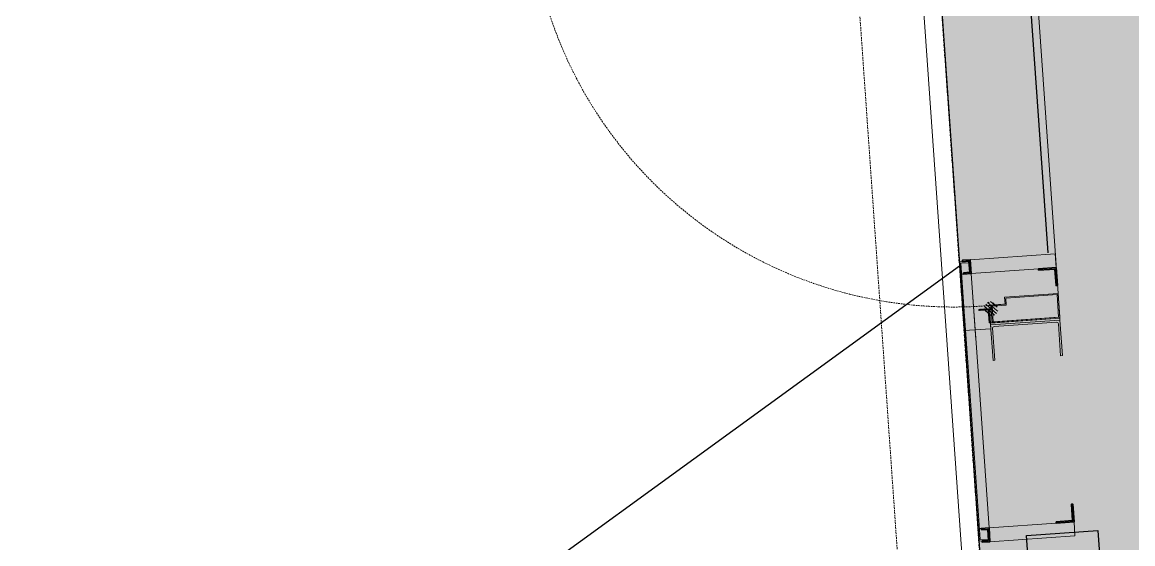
# Model space of a CAD drawing. Header units: millimetres. Extents: x 306 to 836129804, y -168137 to 818603917.
# Drawn here: x 834506783 to 834509897, y 817959611 to 817961074 of the extents above; entities that cross this region are included whole.
import ezdxf
from ezdxf.xclip import XClip

# ---------------------------------------------------------------- set-up
doc = ezdxf.new("R2010")
doc.units = ezdxf.units.MM
doc.header["$LTSCALE"] = 3
doc.header["$XCLIPFRAME"] = 0
for name, pattern in [('B0701', [2.34375, 1.5625, -0.78125]), ('B0703', [4.6875, 3.125, -1.5625]), ('Dash', [6, 3, -3])]:
    doc.linetypes.add(name, pattern=pattern)
doc.layers.add('_LTC', color=251, linetype='Continuous')
for name, color, linetype, lineweight in [('Hatch (LTC&CB)', 252, 'Continuous', 35), ('UAJ-08META', 251, 'Continuous', 9), ('UAJ-21EXWA', 251, 'Continuous', 35), ('UAJ-21EXWA-a', 251, 'Continuous', 9), ('UAJ-21EXWA-c', 251, 'Continuous', 9), ('UAJ-22INWA-a', 251, 'Continuous', 13), ('UAJ-23FLOR-c', 251, 'Continuous', 9), ('UAJ-23FLOR-h', 251, 'Continuous', 9), ('UAJ-23FLOR-y', 251, 'B0701', 9), ('UAJ-23FLOR-z', 251, 'B0703', 9), ('UAJ-31EXFR-h', 251, 'Continuous', 9), ('UAJ-31EXFR-y', 251, 'B0701', 9), ('UAJ-32INFR-c', 251, 'Continuous', 9), ('UAJ-32INFR-h', 251, 'Continuous', 9)]:
    doc.layers.add(name, color=color, linetype=linetype, lineweight=lineweight)
pattern_1 = [(45, (-1740, 17.99999999945111), (-4.999999779477807, 4.999999779477808), []), (45, (-1738.3, 17.99999999945111), (-4.999999779477807, 4.999999779477808), []), (45, (-1738.2, 17.99999999945111), (-4.999999779477807, 4.999999779477808), []), (45, (-1738.1, 17.99999999945111), (-4.999999779477807, 4.999999779477808), []), (45, (-1738, 17.99999999945111), (-4.999999779477807, 4.999999779477808), []), (45, (-1737.9, 17.99999999945111), (-4.999999779477807, 4.999999779477808), []), (45, (-1737.8, 17.99999999945111), (-4.999999779477807, 4.999999779477808), []), (45, (-1737.7, 17.99999999945111), (-4.999999779477807, 4.999999779477808), [])]
pattern_2 = [(45.00000000000012, (-109416.8442187309, -41196.64336895943), (-1.68379802270047, 1.683798022700463), []), (45.00000000000012, (-109415.7216861248, -41196.64336895943), (-1.68379802270047, 1.683798022700463), [])]
pattern_3 = [(45, (0, 0), (-4.999999779477807, 4.999999779477808), []), (45, (1.7, 0), (-4.999999779477807, 4.999999779477808), []), (45, (1.8, 0), (-4.999999779477807, 4.999999779477808), []), (45, (1.9, 0), (-4.999999779477807, 4.999999779477808), []), (45, (2, 0), (-4.999999779477807, 4.999999779477808), []), (45, (2.1, 0), (-4.999999779477807, 4.999999779477808), []), (45, (2.2, 0), (-4.999999779477807, 4.999999779477808), []), (45, (2.3, 0), (-4.999999779477807, 4.999999779477808), [])]

# ---------------------------------------------------------------- blocks, each defined once
blk = doc.blocks.new('*U1601')
at = {"layer": 'UAJ-21EXWA'}
for points in [[(85.00000035762787, 241), (85.00000071525574, 223.1525490283966), (54.00000011920929, 223.1525489091873), (54.00000011920929, 241.0000002384186), (50, 241.0000003576279), (50, 219.152548789978), (89.00000059604645, 219.1525489091873), (89.00000035762787, 241.0000002384186)], [(1085.000000238419, 241), (1085.000000715256, 223.1525489091873), (1054, 223.152548789978), (1054.000000119209, 241.0000002384186), (1050, 241.0000003576279), (1050, 219.152548789978), (1089.000000715256, 219.152548789978), (1089.000000357628, 241.0000002384186)], [(2364.980486749861, 241.0000000489661), (2364.980487107488, 223.1525489581534), (2333.980486511442, 223.1525488389441), (2333.980486630651, 241.0000001681753), (2329.980486392233, 241.0000004065939), (2329.980486511442, 219.1525487197348), (2368.980487107488, 219.1525488389441), (2368.980486749861, 241.0000001681753)]]:
    blk.add_lwpolyline(points, close=True, dxfattribs=at)
for points in [[(93.00000076252653, 30.173176169812), (93.00000076252653, -15.82682383018799), (139.0000007625265, -15.82682383018799), (139.0000007625265, -19.82682383018799), (89.00000076252653, -19.8268237109787), (89.00000088173582, 30.17317605060271), (93.00000088173582, 30.17317605060271)], [(1045.999999808852, 30.173176169812), (1045.999999928061, -15.8268237109787), (999.9999999280615, -15.82682383018799), (999.9999998088522, -19.82682394939728), (1049.999999808852, -19.82682383018799), (1049.999999928061, 30.173176169812), (1045.999999689643, 30.173176169812)], [(1093.000000762526, 30.17317605060271), (1093.000000643317, -15.82682383018799), (1139.000000762526, -15.82682383018799), (1139.000000762526, -19.82682383018799), (1089.000000762526, -19.82682383018799), (1089.000000762526, 30.17317593139342), (1093.000001000945, 30.17317605060271)], [(2325.980486201084, 30.17317621877802), (2325.980486320293, -15.82682378122196), (2279.980486439503, -15.82682378122196), (2279.980486201084, -19.82682390043125), (2329.980486201084, -19.82682390043125), (2329.980486439503, 30.17317609956874), (2325.980486081875, 30.17317621877802)]]:
    blk.add_lwpolyline(points, dxfattribs=at)
at = {"layer": 'UAJ-21EXWA-a'}
for points in [[(569.5000003576279, 250.0000039339066), (53.99999990708167, 250.0000001192093), (54.00000014550025, 224.1525490283966), (58.00000014550025, 224.1525490283966), (58.00000014550025, 246.0000003576279), (569.5000003576279, 246.0000039339066)], [(569.5000003576279, 250.0000040531158), (1062.000000476837, 250.0000001192093), (1062.000000238419, 224.1525489091873), (1058.000000238419, 224.1525490283966), (1058.000000238419, 246.0000003576279), (569.5000003576279, 246.0000039339066)], [(1569.500000357628, 250.0000038146973), (1077.000000476837, 250), (1077.000000715256, 224.1525489091873), (1081.000000715256, 224.1525490283966), (1081.000000715256, 246.0000002384186), (1569.500000357628, 246.0000038146973)], [(1577.478290128984, 250.000004169564), (2364.980487276234, 250.0000007482595), (2364.980486918606, 224.1525494190282), (2360.980487037816, 224.1525495382375), (2360.980487157025, 246.0000007482595), (1577.478290009774, 246.0000039311454)]]:
    blk.add_lwpolyline(points, dxfattribs=at)
at = {"layer": 'UAJ-21EXWA-c'}
for p, q in [((2368.980487107488, 219.1525488389441), (2368.980487309203, -19.82682390043125)), ((50.0000005697712, -19.82682383018799), (89.00000076252653, -19.8268237109787)), ((2368.980487309203, -19.82682390043125), (2329.980486201084, -19.82682390043125))]:
    blk.add_line(p, q, dxfattribs=at)
for points in [[(50.0000005697712, -19.82682383018799), (50, 219.152548789978)], [(89.00000035762787, 241.0000002384186), (89.00000023841858, 246.0000003576279)], [(89.00000059604645, 219.1525489091873), (89.00000088173582, 30.17317605060271)], [(89.00000059604645, 219.1525489091873), (569.5000004768372, 219.1525490283966)], [(1050, 219.152548789978), (569.5000004768372, 219.152548789978)], [(1050, 241.0000001192093), (1050, 246.0000003576279)], [(1049.999999928061, 30.173176169812), (1050, 219.152548789978)], [(1089.000000357628, 241.0000002384186), (1089.000000119209, 246.0000002384186)], [(1089.000000715256, 219.152548789978), (1089.000000762526, 30.17317593139342)], [(1089.000000715256, 219.152548789978), (1569.500000357628, 219.1525490283966)], [(2329.980486511442, 219.1525487197348), (1577.478290128984, 219.1525489064262)], [(2329.980486392233, 241.0000001681753), (2329.980486392233, 246.0000004065939)], [(2329.980486439503, 30.17317609956874), (2329.980486511442, 219.1525487197348)]]:
    blk.add_lwpolyline(points, dxfattribs=at)
blk = doc.blocks.new('*U1600')
at = {"layer": 'UAJ-21EXWA'}
for points in [[(85.00000035762787, 241), (85.00000071525574, 223.1525490283966), (54.00000011920929, 223.1525489091873), (54.00000011920929, 241.0000002384186), (50, 241.0000003576279), (50, 219.152548789978), (89.00000059604645, 219.1525489091873), (89.00000035762787, 241.0000002384186)], [(1085.000000238419, 241), (1085.000000715256, 223.1525489091873), (1054, 223.152548789978), (1054.000000119209, 241.0000002384186), (1050, 241.0000003576279), (1050, 219.152548789978), (1089.000000715256, 219.152548789978), (1089.000000357628, 241.0000002384186)], [(2364.980486749861, 241.0000000489661), (2364.980487107488, 223.1525489581534), (2333.980486511442, 223.1525488389441), (2333.980486630651, 241.0000001681753), (2329.980486392233, 241.0000004065939), (2329.980486511442, 219.1525487197348), (2368.980487107488, 219.1525488389441), (2368.980486749861, 241.0000001681753)]]:
    blk.add_lwpolyline(points, close=True, dxfattribs=at)
for points in [[(93.00000076255526, 30.16112088342214), (93.00000076255526, -15.83887911657784), (139.0000007625553, -15.83887911657784), (139.0000007625553, -19.83887911657784), (89.00000076255526, -19.83887899736855), (89.00000088176455, 30.16112076421285), (93.00000088176455, 30.16112076421285)], [(1045.999999808881, 30.16112088342214), (1045.99999992809, -15.83887899736855), (999.9999999280902, -15.83887911657784), (999.999999808881, -19.83887923578713), (1049.999999808881, -19.83887911657784), (1049.99999992809, 30.16112088342214), (1045.999999689672, 30.16112088342214)], [(1093.000000762555, 30.16112076421285), (1093.000000643346, -15.83887911657784), (1139.000000762555, -15.83887911657784), (1139.000000762555, -19.83887911657784), (1089.000000762555, -19.83887911657784), (1089.000000762555, 30.16112064500356), (1093.000001000974, 30.16112076421285)], [(2325.980486201113, 30.16112093238817), (2325.980486320322, -15.83887906761181), (2279.980486439531, -15.83887906761181), (2279.980486201113, -19.8388791868211), (2329.980486201113, -19.8388791868211), (2329.980486439531, 30.16112081317888), (2325.980486081904, 30.16112093238817)]]:
    blk.add_lwpolyline(points, dxfattribs=at)
at = {"layer": 'UAJ-21EXWA-a'}
for points in [[(569.5000003576279, 250.0000039339066), (53.99999990708167, 250.0000001192093), (54.00000014550025, 224.1525490283966), (58.00000014550025, 224.1525490283966), (58.00000014550025, 246.0000003576279), (569.5000003576279, 246.0000039339066)], [(569.5000003576279, 250.0000040531158), (1062.000000476837, 250.0000001192093), (1062.000000238419, 224.1525489091873), (1058.000000238419, 224.1525490283966), (1058.000000238419, 246.0000003576279), (569.5000003576279, 246.0000039339066)], [(1569.500000357628, 250.0000038146973), (1077.000000476837, 250), (1077.000000715256, 224.1525489091873), (1081.000000715256, 224.1525490283966), (1081.000000715256, 246.0000002384186), (1569.500000357628, 246.0000038146973)], [(1577.478290128984, 250.000004169564), (2364.980487276234, 250.0000007482595), (2364.980486918606, 224.1525494190282), (2360.980487037816, 224.1525495382375), (2360.980487157025, 246.0000007482595), (1577.478290009774, 246.0000039311454)]]:
    blk.add_lwpolyline(points, dxfattribs=at)
at = {"layer": 'UAJ-21EXWA-c'}
for p, q in [((2368.980487107488, 219.1525488389441), (2368.980487309232, -19.8388791868211)), ((50.00000056979994, -19.83887911657784), (89.00000076255526, -19.83887899736855)), ((2368.980487309232, -19.8388791868211), (2329.980486201113, -19.8388791868211))]:
    blk.add_line(p, q, dxfattribs=at)
for points in [[(50.00000056979994, -19.83887911657784), (50, 219.152548789978)], [(89.00000035762787, 241.0000002384186), (89.00000023841858, 246.0000003576279)], [(89.00000059604645, 219.1525489091873), (89.00000088176455, 30.16112076421285)], [(89.00000059604645, 219.1525489091873), (569.5000004768372, 219.1525490283966)], [(1050, 219.152548789978), (569.5000004768372, 219.152548789978)], [(1050, 241.0000001192093), (1050, 246.0000003576279)], [(1049.99999992809, 30.16112088342214), (1050, 219.152548789978)], [(1089.000000357628, 241.0000002384186), (1089.000000119209, 246.0000002384186)], [(1089.000000715256, 219.152548789978), (1089.000000762555, 30.16112064500356)], [(1089.000000715256, 219.152548789978), (1569.500000357628, 219.1525490283966)], [(2329.980486511442, 219.1525487197348), (1577.478290128984, 219.1525489064262)], [(2329.980486392233, 241.0000001681753), (2329.980486392233, 246.0000004065939)], [(2329.980486439531, 30.16112081317888), (2329.980486511442, 219.1525487197348)]]:
    blk.add_lwpolyline(points, dxfattribs=at)
blk = doc.blocks.new('*U|REF31351645')
at = {"layer": 'UAJ-32INFR-c'}
h = blk.add_hatch(color=256, dxfattribs=at)
edge = h.paths.add_edge_path()
edge.add_line((2.374999999996924, 42.8219198798), (2.374999999996527, 3.749999999999972))
edge.add_arc((3.124999999996544, 3.750000000000003), 0.7500000000000173, 180.0000000000021, 269.9999999999991)
edge.add_line((3.124999999996533, 2.999999999999985), (74.3875901572351, 2.999999999999312))
edge.add_line((74.3875901572351, 2.999999999999312), (74.38759015723507, -6.87894186057747e-13))
edge.add_line((74.38759015723507, -6.879787231392246e-13), (3.124999999996504, -4.884981308350689e-15))
edge.add_arc((3.124999999996531, 3.750000000000011), 3.750000000000016, 179.9999999999997, 269.99999999999966, ccw=False)
edge.add_line((-0.6250000000034852, 3.75000000000003), (-0.6250000000034993, 42.82191987980003))
edge.add_line((-0.6250000000034993, 42.82191987980003), (2.374999999996924, 42.8219198798))
at = {"layer": 'UAJ-32INFR-h'}
h = blk.add_hatch(dxfattribs=at)
h.set_pattern_fill('STAAL', color=256, style=0)
h.set_pattern_definition(pattern_1)
edge = h.paths.add_edge_path()
edge.add_line((2.374999999996924, 42.8219198798), (2.374999999996527, 3.749999999999972))
edge.add_arc((3.124999999996544, 3.750000000000003), 0.7500000000000173, 180.0000000000021, 269.9999999999991)
edge.add_line((3.124999999996533, 2.999999999999985), (74.3875901572351, 2.999999999999312))
edge.add_line((74.3875901572351, 2.999999999999312), (74.38759015723507, -6.87894186057747e-13))
edge.add_line((74.38759015723507, -6.879787231392246e-13), (3.124999999996504, -4.884981308350689e-15))
edge.add_arc((3.124999999996531, 3.750000000000011), 3.750000000000016, 179.9999999999997, 269.99999999999966, ccw=False)
edge.add_line((-0.6250000000034852, 3.75000000000003), (-0.6250000000034993, 42.82191987980003))
edge.add_line((-0.6250000000034993, 42.82191987980003), (2.374999999996924, 42.8219198798))
at = {"layer": 'UAJ-22INWA-a', "lineweight": -2}
blk.add_lwpolyline([(2.374999999996924, 42.8219198798), (2.374999999996527, 3.749999999999975, 0.4142135623730798), (3.124999999996533, 2.999999999999985), (74.3875901572351, 2.999999999999312), (74.38759015723507, -6.879787231392246e-13), (3.12499999999651, -4.884981308350689e-15, -0.4142135623730949), (-0.6250000000034852, 3.75000000000003), (-0.6250000000034993, 42.82191987980003)], format="xyb", close=True, dxfattribs=at)
blk = doc.blocks.new('21_UNS-EXWA-Facade Triangle Extrusion')
at = {"layer": 'UAJ-08META'}
h = blk.add_hatch(dxfattribs=at)
h.set_pattern_fill('ANSI32', color=256, scale=0.25, angle=-3.998908525866516)
h.set_pattern_definition(pattern_2)
edge = h.paths.add_edge_path()
edge.add_line((-75.01259005069733, -47.16361486911774), (-67.87473440170288, -33.6935887336731))
edge.add_line((-67.87473440170288, -33.6935887336731), (-65.25258207321167, -37.77321720123291))
edge.add_line((-65.25258207321167, -37.77321720123291), (-63.57014775276184, -36.69184410572052))
edge.add_line((-63.57014775276184, -36.69184410572052), (-66.191903591156, -32.612832903862))
edge.add_line((-66.191903591156, -32.612832903862), (-64.50235915184021, -31.54252290725708))
edge.add_line((-64.50235915184021, -31.54252290725708), (-61.88771343231201, -35.61047101020813))
edge.add_line((-61.88771343231201, -35.61047101020813), (-60.20527946949005, -34.5290983915329))
edge.add_line((-60.20527946949005, -34.5290983915329), (-62.82474744319916, -30.45036041736603))
edge.add_line((-62.82474744319916, -30.45036041736603), (-20.0749454498291, -2.995363593101501))
edge.add_line((-20.0749454498291, -2.995363593101501), (-17.46405339241028, -7.057471752166748))
edge.add_line((-17.46405339241028, -7.057471752166748), (-15.78161954879761, -5.976099371910095))
edge.add_line((-15.78161954879761, -5.976099371910095), (-18.39626514911652, -1.908150553703308))
edge.add_line((-18.39626514911652, -1.908150553703308), (-16.71758425235748, -0.8209383487701416))
edge.add_line((-16.71758425235748, -0.8209383487701416), (-14.09918510913849, -4.894726157188416))
edge.add_line((-14.09918510913849, -4.894726157188416), (-12.41675090789795, -3.813353180885315))
edge.add_line((-12.41675090789795, -3.813353180885315), (-15.0389039516449, 0.2662745714187622))
edge.add_line((-15.0389039516449, 0.2662745714187622), (-0.8188365697860718, 0.4905227422714233))
edge.add_line((-0.8188365697860718, 0.4905227422714233), (-71.2157564163208, 42.66169381141663))
edge.add_arc((-72.50049510525452, 40.51706179758747), 2.499999994716807, 59.07634435006711, 179.9920953721348)
edge.add_line((-75.0004950761795, 40.51740670204163), (-75.01273441314697, -48.20710110664368))
edge.add_line((-75.01273441314697, -48.20710110664368), (-75.01259005069733, -47.16361486911774))
edge = h.paths.add_edge_path(flags=16)
edge.add_line((-68.6583776473999, -31.22540402412415), (-16.1267796754837, 2.53891122341156))
edge.add_arc((-17.47850388801287, 4.641966418766378), 2.499999900289295, 302.7306025113452, 419.0763484705993)
edge.add_line((-16.19376540184021, 6.786598443984985), (-72.5004950761795, 40.51706194877625))
edge.add_line((-72.5004950761795, 40.51706194877625), (-72.51010143756866, -29.12200355529785))
edge.add_arc((-70.0101015365577, -29.12234859176267), 2.499999924820999, 179.9920923464523, 302.7305933400276)
h = blk.add_hatch(dxfattribs=at)
h.set_pattern_fill('ANSI32', color=256, scale=0.25, angle=-3.998908525866516)
h.set_pattern_definition(pattern_2)
h.paths.add_polyline_path([(-62.61064434051514, -37.26119458675385), (-65.49787187576294, -32.76788723468781), (-64.65470325946808, -32.23022532463074), (-61.76762568950653, -36.72203266620636), (-14.82031857967377, -6.546976327896118), (-17.70624601840973, -2.056959748268127), (-16.86690068244934, -1.513350248336792), (-13.97909653186798, -6.006286859512329), (-4.745509028434753, -0.07146263122558594), (0, 0), (-75.01273441314697, -48.20710110664368), (-72.51210236549377, -43.62797057628632), (-62.60884714126587, -37.26272201538086)])
for points in [[(-75.01259005069733, -47.16361486911774), (-67.87473440170288, -33.6935887336731), (-65.25258207321167, -37.77321720123291), (-63.57014775276184, -36.69184410572052), (-66.191903591156, -32.612832903862), (-64.50235915184021, -31.54252290725708), (-61.88771343231201, -35.61047101020813), (-60.20527946949005, -34.5290983915329), (-62.82474744319916, -30.45036041736603), (-20.0749454498291, -2.995363593101501), (-17.46405339241028, -7.057471752166748), (-15.78161954879761, -5.976099371910095), (-18.39626514911652, -1.908150553703308), (-16.71758425235748, -0.8209383487701416), (-14.09918510913849, -4.894726157188416), (-12.41675090789795, -3.813353180885315), (-15.0389039516449, 0.2662745714187622), (-0.8188365697860718, 0.4905227422714233), (-71.2157564163208, 42.66169381141663, 0.5826902400280833), (-75.0004950761795, 40.51740670204163), (-75.01273441314697, -48.20710110664368)], [(-68.6583776473999, -31.22540402412415), (-16.1267796754837, 2.53891122341156, 0.5562828354535237), (-16.19376540184021, 6.786598443984985), (-72.5004950761795, 40.51706194877625), (-72.51010143756866, -29.12200355529785, 0.593393664896227)]]:
    blk.add_lwpolyline(points, format="xyb", close=True, dxfattribs=at)
blk.add_lwpolyline([(-62.61064434051514, -37.26119458675385), (-65.49787187576294, -32.76788723468781), (-64.65470325946808, -32.23022532463074), (-61.76762568950653, -36.72203266620636), (-14.82031857967377, -6.546976327896118), (-17.70624601840973, -2.056959748268127), (-16.86690068244934, -1.513350248336792), (-13.97909653186798, -6.006286859512329), (-4.745509028434753, -0.07146263122558594), (0, 0), (-75.01273441314697, -48.20710110664368), (-72.51210236549377, -43.62797057628632), (-62.60884714126587, -37.26272201538086)], close=True, dxfattribs=at)
at = {"layer": 'UAJ-08META', "linetype": 'Dash'}
for points in [[(-14.97881484031677, 4.68138599395752), (-72.50529825687408, 5.697529196739197)], [(-71.2083113193512, -31.31649792194366), (-44.34713017940521, 23.65182995796204)]]:
    blk.add_lwpolyline(points, dxfattribs=at)
at = {"layer": 'UAJ-08META'}
blk.add_lwpolyline([(-18.12446212768555, -2.327821254730225), (-18.12287628650665, -2.326794028282166)], dxfattribs=at)
blk = doc.blocks.new('*U|REF31361646')
at = {"layer": 'UAJ-32INFR-c'}
h = blk.add_hatch(color=256, dxfattribs=at)
h.dxf.hatch_style = 1
h.paths.add_polyline_path([(-20, 1.17415765998885e-09, 1), (20, 1.17415765998885e-09, 1)])
h.paths.add_polyline_path([(17, 1.17415765998885e-09, -1), (-17, 1.17415765998885e-09, -1)], flags=16)
at = {"layer": 'UAJ-32INFR-h'}
h = blk.add_hatch(dxfattribs=at)
h.set_pattern_fill('STAAL', color=256)
h.set_pattern_definition(pattern_3)
h.paths.add_polyline_path([(20, 1.17415765998885e-09, 1), (-20, 1.17415765998885e-09, 1)])
h.paths.add_polyline_path([(-17, 1.17415765998885e-09, -1), (17, 1.17415765998885e-09, -1)], flags=16)
at = {"layer": 'UAJ-22INWA-a', "lineweight": -2}
for radius in [4, 3]:
    blk.add_circle((0, 1.17415765998885e-09), radius, dxfattribs=at)
blk = doc.blocks.new('*U|REF31371647')
at = {"layer": 'UAJ-32INFR-c'}
h = blk.add_hatch(color=256, dxfattribs=at)
edge = h.paths.add_edge_path()
edge.add_line((2.374999999996803, 30.0000000055), (2.374999999996527, 3.749999999999993))
edge.add_arc((3.124999999996549, 3.750000000000012), 0.7500000000000222, 180.0000000000013, 269.9999999999998)
edge.add_line((3.124999999996547, 2.99999999999999), (39.19691896732024, 2.999999999999649))
edge.add_line((39.19691896732024, 2.999999999999649), (39.19691896732022, -3.512745649913995e-13))
edge.add_line((39.19691896732022, -3.510618379322006e-13), (3.124999999996518, -4.884981308350689e-15))
edge.add_arc((3.124999999996534, 3.750000000000015), 3.75000000000002, 179.9999999999998, 269.9999999999998, ccw=False)
edge.add_line((-0.6250000000034852, 3.75000000000003), (-0.6250000000034943, 30.00000000550003))
edge.add_line((-0.6250000000034943, 30.00000000550003), (2.374999999996803, 30.0000000055))
at = {"layer": 'UAJ-32INFR-h'}
h = blk.add_hatch(dxfattribs=at)
h.set_pattern_fill('STAAL', color=256, style=0)
h.set_pattern_definition(pattern_1)
edge = h.paths.add_edge_path()
edge.add_line((2.374999999996803, 30.0000000055), (2.374999999996527, 3.749999999999993))
edge.add_arc((3.124999999996549, 3.750000000000012), 0.7500000000000222, 180.0000000000013, 269.9999999999998)
edge.add_line((3.124999999996547, 2.99999999999999), (39.19691896732024, 2.999999999999649))
edge.add_line((39.19691896732024, 2.999999999999649), (39.19691896732022, -3.512745649913995e-13))
edge.add_line((39.19691896732022, -3.510618379322006e-13), (3.124999999996518, -4.884981308350689e-15))
edge.add_arc((3.124999999996534, 3.750000000000015), 3.75000000000002, 179.9999999999998, 269.9999999999998, ccw=False)
edge.add_line((-0.6250000000034852, 3.75000000000003), (-0.6250000000034943, 30.00000000550003))
edge.add_line((-0.6250000000034943, 30.00000000550003), (2.374999999996803, 30.0000000055))
at = {"layer": 'UAJ-22INWA-a', "lineweight": -2}
blk.add_lwpolyline([(2.374999999996803, 30.0000000055), (2.374999999996527, 3.749999999999995, 0.4142135623730876), (3.124999999996547, 2.99999999999999), (39.19691896732024, 2.999999999999649), (39.19691896732022, -3.510618379322006e-13), (3.12499999999652, -4.884981308350689e-15, -0.4142135623730951), (-0.6250000000034852, 3.75000000000003), (-0.6250000000034943, 30.00000000550003)], format="xyb", close=True, dxfattribs=at)
blk = doc.blocks.new('*U|REF31381648')
at = {"layer": 'UAJ-32INFR-c'}
h = blk.add_hatch(color=256, dxfattribs=at)
h.dxf.hatch_style = 1
h.paths.add_polyline_path([(-20, 1.17415765998885e-09, 1), (20, 1.17415765998885e-09, 1)])
h.paths.add_polyline_path([(17, 1.17415765998885e-09, -1), (-17, 1.17415765998885e-09, -1)], flags=16)
at = {"layer": 'UAJ-32INFR-h'}
h = blk.add_hatch(dxfattribs=at)
h.set_pattern_fill('STAAL', color=256)
h.set_pattern_definition(pattern_3)
h.paths.add_polyline_path([(20, 1.17415765998885e-09, 1), (-20, 1.17415765998885e-09, 1)])
h.paths.add_polyline_path([(-17, 1.17415765998885e-09, -1), (17, 1.17415765998885e-09, -1)], flags=16)
at = {"layer": 'UAJ-22INWA-a', "lineweight": -2}
for radius in [4, 3]:
    blk.add_circle((0, 1.17415765998885e-09), radius, dxfattribs=at)
blk = doc.blocks.new('*U|REF31391649')
at = {"layer": 'UAJ-32INFR-c'}
h = blk.add_hatch(color=256, dxfattribs=at)
edge = h.paths.add_edge_path()
edge.add_line((2.374999999996803, 30.0000000055), (2.374999999996527, 3.749999999999993))
edge.add_arc((3.124999999996549, 3.750000000000012), 0.7500000000000222, 180.0000000000013, 269.9999999999998)
edge.add_line((3.124999999996547, 2.99999999999999), (39.19691896732024, 2.999999999999649))
edge.add_line((39.19691896732024, 2.999999999999649), (39.19691896732022, -3.512745649913995e-13))
edge.add_line((39.19691896732022, -3.510618379322006e-13), (3.124999999996518, -4.884981308350689e-15))
edge.add_arc((3.124999999996534, 3.750000000000015), 3.75000000000002, 179.9999999999998, 269.9999999999998, ccw=False)
edge.add_line((-0.6250000000034852, 3.75000000000003), (-0.6250000000034943, 30.00000000550003))
edge.add_line((-0.6250000000034943, 30.00000000550003), (2.374999999996803, 30.0000000055))
at = {"layer": 'UAJ-32INFR-h'}
h = blk.add_hatch(dxfattribs=at)
h.set_pattern_fill('STAAL', color=256, style=0)
h.set_pattern_definition(pattern_1)
edge = h.paths.add_edge_path()
edge.add_line((2.374999999996803, 30.0000000055), (2.374999999996527, 3.749999999999993))
edge.add_arc((3.124999999996549, 3.750000000000012), 0.7500000000000222, 180.0000000000013, 269.9999999999998)
edge.add_line((3.124999999996547, 2.99999999999999), (39.19691896732024, 2.999999999999649))
edge.add_line((39.19691896732024, 2.999999999999649), (39.19691896732022, -3.512745649913995e-13))
edge.add_line((39.19691896732022, -3.510618379322006e-13), (3.124999999996518, -4.884981308350689e-15))
edge.add_arc((3.124999999996534, 3.750000000000015), 3.75000000000002, 179.9999999999998, 269.9999999999998, ccw=False)
edge.add_line((-0.6250000000034852, 3.75000000000003), (-0.6250000000034943, 30.00000000550003))
edge.add_line((-0.6250000000034943, 30.00000000550003), (2.374999999996803, 30.0000000055))
at = {"layer": 'UAJ-22INWA-a', "lineweight": -2}
blk.add_lwpolyline([(2.374999999996803, 30.0000000055), (2.374999999996527, 3.749999999999995, 0.4142135623730876), (3.124999999996547, 2.99999999999999), (39.19691896732024, 2.999999999999649), (39.19691896732022, -3.510618379322006e-13), (3.12499999999652, -4.884981308350689e-15, -0.4142135623730951), (-0.6250000000034852, 3.75000000000003), (-0.6250000000034943, 30.00000000550003)], format="xyb", close=True, dxfattribs=at)
blk = doc.blocks.new('EWS4.1 s door')
at = {"layer": 'UAJ-23FLOR-c'}
h = blk.add_hatch(color=256, dxfattribs=at)
h.dxf.hatch_style = 1
h.paths.add_polyline_path([(-66354.20647490025, -80932.18340909481), (-66549.1990839243, -80932.18340885639), (-66549.1990839243, -80951.4073549509), (-66624.21167325974, -80951.06304264069), (-66624.21167469025, -79688.4543839693), (-67758.13925898075, -79688.45438563824), (-67758.13925921917, -79610.39227879047), (-66549.19908475876, -79610.39227700233), (-66549.19908463955, -79648.21419751644), (-66354.20647549629, -79648.21419715881)])
h = blk.add_hatch(color=256, dxfattribs=at)
h.dxf.hatch_style = 1
h.paths.add_polyline_path([(-66554.38975560665, -79728.39277303219), (-67758.13925886154, -79729.45373082161), (-67758.13925898075, -79689.45380198956), (-66554.38975572586, -79688.39284431934)])
h = blk.add_hatch(color=256, dxfattribs=at)
h.dxf.hatch_style = 1
h.paths.add_polyline_path([(-67536.24531459808, -79729.4748775959), (-67536.24531447887, -79809.47487747669), (-66776.28369951248, -79808.37162601948), (-66776.2836997509, -79728.37162601948)])
at = {"layer": 'UAJ-31EXFR-h'}
h = blk.add_hatch(color=256, dxfattribs=at)
h.dxf.hatch_style = 1
edge = h.paths.add_edge_path()
edge.add_line((-66549.1990852356, -79548.1834089756), (-66549.19908463955, -79648.21419751644))
edge.add_line((-66549.19908463955, -79648.21419751644), (-66354.20647549629, -79648.21419715881))
edge.add_line((-66354.20647549629, -79648.21419715881), (-66354.20647549629, -79548.18340837955))
edge.add_line((-66354.20647549629, -79548.18340837955), (-66359.20647501945, -79548.18340826035))
edge.add_line((-66359.20647501945, -79548.18340826035), (-66359.20647585392, -79638.18340849876))
edge.add_arc((-66364.20647591352, -79638.18340843916), 5.000000059604645, 269.9999993169811, 359.9999993169811, ccw=False)
edge.add_line((-66364.20647597313, -79643.18340849876), (-66539.19908499718, -79643.18340861797))
edge.add_arc((-66539.19908470938, -79638.18340821097), 5.000000407002525, 180.0000073959803, 269.9999967021328, ccw=False)
edge.add_line((-66544.19908511639, -79638.18340885639), (-66544.19908511639, -79548.18340885639))
edge.add_line((-66544.19908511639, -79548.18340885639), (-66549.1990852356, -79548.1834089756))
h = blk.add_hatch(color=256, dxfattribs=at)
h.dxf.hatch_style = 1
h.paths.add_polyline_path([(-66549.19908463955, -79648.21419751644), (-66549.19908463955, -79653.18340885639), (-66354.20647501945, -79653.18340861797), (-66354.20647513866, -79648.21419715881)])
h = blk.add_hatch(color=256, dxfattribs=at)
h.dxf.hatch_style = 1
h.paths.add_polyline_path([(-66357.20647501945, -79720.18340873718), (-66357.20647501945, -79656.18340885639), (-66541.38975560665, -79656.18340861797), (-66541.38975560665, -79700.18340849876), (-66501.38975572586, -79700.18340885639), (-66501.38975548744, -79720.18340861797)], flags=16)
h.paths.add_polyline_path([(-66354.20647501945, -79723.18340837955), (-66354.20647501945, -79653.18340861797), (-66544.38975560665, -79653.18340849876), (-66544.38975572586, -79703.18340849876), (-66504.38975548744, -79703.18340885639), (-66504.38975548744, -79723.18340873718)])
h = blk.add_hatch(color=256, dxfattribs=at)
h.dxf.hatch_style = 1
h.paths.add_polyline_path([(-66357.2064743042, -80868.18340873718), (-66357.2064743042, -80932.18340861797), (-66541.3897548914, -80932.1834089756), (-66541.3897550106, -80888.18340921402), (-66501.3897550106, -80888.18340873718), (-66501.3897550106, -80868.1834089756)], flags=16)
h.paths.add_polyline_path([(-66354.20647454262, -80865.1834089756), (-66354.20647418499, -80935.18340885639), (-66544.3897550106, -80935.18340921402), (-66544.3897550106, -80885.18340909481), (-66504.3897548914, -80885.18340873718), (-66504.3897548914, -80865.18340909481)])
h = blk.add_hatch(color=256, dxfattribs=at)
h.dxf.hatch_style = 1
h.paths.add_polyline_path([(-66549.19908380508, -80940.15262031555), (-66549.19908380508, -80935.1834089756), (-66354.20647418499, -80935.18340885639), (-66354.20647418499, -80940.15262019634)])
h = blk.add_hatch(color=256, dxfattribs=at)
h.dxf.hatch_style = 1
edge = h.paths.add_edge_path()
edge.add_line((-66549.19908428192, -81040.1834089756), (-66549.19908380508, -80940.15262031555))
edge.add_line((-66549.19908380508, -80940.15262031555), (-66354.20647478104, -80940.15262019634))
edge.add_line((-66354.20647478104, -80940.15262019634), (-66354.20647442341, -81040.18340921402))
edge.add_line((-66354.20647442341, -81040.18340921402), (-66359.20647406578, -81040.18340921402))
edge.add_line((-66359.20647406578, -81040.18340921402), (-66359.20647513866, -80950.18340861797))
edge.add_arc((-66364.20647507906, -80950.18340867758), 4.999999940395355, 6.83018925143495e-07, 90.00000068301892)
edge.add_line((-66364.20647513866, -80945.18340873718), (-66539.1990840435, -80945.18340921402))
edge.add_arc((-66539.19908393452, -80950.18340968063), 5.000000466607163, 90.0000012488106, 179.9999905549631)
edge.add_line((-66544.19908440113, -80950.18340885639), (-66544.1990840435, -81040.18340885639))
edge.add_line((-66544.1990840435, -81040.18340885639), (-66549.19908428192, -81040.1834089756))
at = {"layer": 'UAJ-08META'}
for points in [[(-66549.1990852356, -79548.1834089756), (-66549.19908463955, -79648.21419751644), (-66354.20647549629, -79648.21419715881), (-66354.20647549629, -79548.18340837955), (-66359.20647501945, -79548.18340826035), (-66359.20647585392, -79638.18340849876, -0.4142135623730921), (-66364.20647597313, -79643.18340849876), (-66539.19908499718, -79643.18340861797, -0.4142135077062553), (-66544.19908511639, -79638.18340885639), (-66544.19908511639, -79548.18340885639)], [(-66549.19908428192, -81040.1834089756), (-66549.19908380508, -80940.15262031555), (-66354.20647478104, -80940.15262019634), (-66354.20647442341, -81040.18340921402), (-66359.20647406578, -81040.18340921402), (-66359.20647513866, -80950.18340861797, 0.4142135623730921), (-66364.20647513866, -80945.18340873718), (-66539.1990840435, -80945.18340921402, 0.4142135077062553), (-66544.19908440113, -80950.18340885639), (-66544.1990840435, -81040.18340885639)]]:
    blk.add_lwpolyline(points, format="xyb", close=True, dxfattribs=at)
for points in [[(-66549.19908463955, -79648.21419751644), (-66549.19908463955, -79653.18340885639), (-66354.20647501945, -79653.18340861797), (-66354.20647513866, -79648.21419715881)], [(-66354.20647501945, -79723.18340837955), (-66354.20647501945, -79653.18340861797), (-66544.38975560665, -79653.18340849876), (-66544.38975572586, -79703.18340849876), (-66504.38975548744, -79703.18340885639), (-66504.38975548744, -79723.18340873718)], [(-66357.20647501945, -79720.18340873718), (-66357.20647501945, -79656.18340885639), (-66541.38975560665, -79656.18340861797), (-66541.38975560665, -79700.18340849876), (-66501.38975572586, -79700.18340885639), (-66501.38975548744, -79720.18340861797)], [(-66354.20647490025, -80865.18340885639), (-66354.20647442341, -80935.18340861797), (-66544.38975512981, -80935.1834089756), (-66544.38975548744, -80885.1834089756), (-66504.38975524902, -80885.18340861797), (-66504.38975524902, -80865.18340861797)], [(-66354.20647454262, -80865.1834089756), (-66354.20647418499, -80935.18340885639), (-66544.3897550106, -80935.18340921402), (-66544.3897550106, -80885.18340909481), (-66504.3897548914, -80885.18340873718), (-66504.3897548914, -80865.18340909481)], [(-66357.20647466183, -80868.1834089756), (-66357.20647466183, -80932.18340861797), (-66541.38975524902, -80932.18340909481), (-66541.38975524902, -80888.18340921402), (-66501.38975536823, -80888.18340849876), (-66501.38975512981, -80868.18340873718)], [(-66357.2064743042, -80868.18340873718), (-66357.2064743042, -80932.18340861797), (-66541.3897548914, -80932.1834089756), (-66541.3897550106, -80888.18340921402), (-66501.3897550106, -80888.18340873718), (-66501.3897550106, -80868.1834089756)], [(-66549.19908380508, -80940.15262031555), (-66549.19908380508, -80935.1834089756), (-66354.20647418499, -80935.18340885639), (-66354.20647418499, -80940.15262019634)]]:
    blk.add_lwpolyline(points, close=True, dxfattribs=at)
at = {"layer": 'UAJ-21EXWA-a'}
for points in [[(-67758.13925898075, -79689.45380198956), (-67758.13925921917, -79614.45323503017), (-66554.3897562027, -79613.39227747917), (-66554.38975608349, -79688.39284443855)], [(-66554.38975560665, -79728.39277303219), (-67758.13925886154, -79729.45373082161), (-67758.13925898075, -79689.45380198956), (-66554.38975572586, -79688.39284431934)]]:
    blk.add_lwpolyline(points, close=True, dxfattribs=at)
at = {"layer": 'UAJ-23FLOR-c'}
blk.add_lwpolyline([(-66354.20647490025, -80932.18340909481), (-66549.1990839243, -80932.18340885639), (-66549.1990839243, -80951.4073549509), (-66624.21167325974, -80951.06304264069), (-66624.21167469025, -79688.4543839693), (-67758.13925898075, -79688.45438563824), (-67758.13925921917, -79610.39227879047), (-66549.19908475876, -79610.39227700233), (-66549.19908463955, -79648.21419751644), (-66354.20647549629, -79648.21419715881)], close=True, dxfattribs=at)
at = {"layer": 'UAJ-31EXFR-h'}
for points in [[(-67536.24531459808, -79729.4748775959), (-67536.24531447887, -79809.47487747669), (-66776.28369951248, -79808.37162601948), (-66776.2836997509, -79728.37162601948)], [(-66776.28369939327, -79778.3716262579), (-66776.28369951248, -79808.37162601948), (-67536.2453147173, -79809.47487771511), (-67536.24531459808, -79779.47487771511)]]:
    blk.add_lwpolyline(points, close=True, dxfattribs=at)
blk.add_lwpolyline([(-66624.38975536823, -79778.3927731514), (-66624.38975536823, -79728.3927731514), (-66634.38975560665, -79728.3927732706), (-66634.38975560665, -79778.3927731514)], dxfattribs=at)
at = {"layer": 'UAJ-31EXFR-y'}
blk.add_arc((-66566.07408463955, -79693.8391982317), 1192.07324081652, 179.7945884486552, 272.9661185013967, dxfattribs=at)
at = {"rotation": 90.00000005787561}
for p in [(-67414.38975560665, -79613.39227890968), (-67214.38975572586, -79613.39227879047), (-67014.38975560665, -79613.39227867126), (-66814.38975548744, -79613.39227831364), (-66614.38975560665, -79613.39227831364)]:
    blk.add_blockref('21_UNS-EXWA-Facade Triangle Extrusion', p, dxfattribs=at)
at = {"layer": 'UAJ-08META'}
for name, p, rotation in [('*U|REF31351645', (-66549.82408463955, -79610.39227735996), 180.0000000680412), ('*U|REF31371647', (-66549.19908440113, -79693.21419799328), 90.00000005787561), ('*U|REF31361646', (-66544.38975548744, -79693.21419727802), 180.0000000656326)]:
    blk.add_blockref(name, p, dxfattribs=dict(at, rotation=rotation))
at = {"layer": 'UAJ-08META', "xscale": -1}
for name, p, rotation in [('*U|REF31381648', (-66544.38975477219, -80895.15262043476), 5.01186292467537e-08), ('*U|REF31391649', (-66549.1990839243, -80895.15261983871), 90.00000005787562)]:
    blk.add_blockref(name, p, dxfattribs=dict(at, rotation=rotation))
blk = doc.blocks.new('FAC-00-0')
at = {"layer": '_LTC'}
for p, q in [((834509659.7418196, 817960427.0293779), (834506006.9312543, 818012678.9859269)), ((834509659.7418196, 817960427.0293779), (834506006.9312543, 818012678.9859269)), ((834509410.9768467, 817960401.9175445), (834509465.7207587, 817959618.8287258)), ((834509410.976847, 817960401.9175446), (834509465.7207588, 817959618.8287258))]:
    blk.add_line(p, q, dxfattribs=at)
blk.add_lwpolyline([(834506012.7126775, 818013915.7438599, 0.1739062402494), (834505738.1030817, 818012940.8761425), (834510531.1732616, 817944377.9736058)], format="xyb", dxfattribs=at)
at = {"layer": '_LTC', "ltscale": 0.25}
blk.add_lwpolyline([(834506797.4036281, 817957549.2800093, -0.1274510197429449), (834506908.356159, 817958307.2551688, -0.1069556534680511), (834507271.8475776, 817958823.9607003, -0.03342272018776973), (834507494.691725, 817958997.9776857, -1), (834507494.691725, 817958997.9776857), (834509411.7671285, 817960390.6128976)], format="xyb", dxfattribs=at)
at = {"layer": '_LTC'}
blk.add_lwpolyline([(834509813.7378174, 817959435.4029866), (834509614.2247413, 817959421.455493), (834509599.3239704, 817959634.6048001), (834509798.8370465, 817959648.552294)], close=True, dxfattribs=at)
at = {"layer": '_LTC', "rotation": 3.998908415521892}
blk.add_blockref('EWS4.1 s door', (834570240.9665458, 818045609.4361633), dxfattribs=at)
at = {"layer": '_LTC'}
ref = blk.add_blockref('*U1600', (834509656.6023684, 817960473.2204417), dxfattribs=dict(at, xscale=-0.9999999999999993, rotation=93.99890833994675))
XClip(ref).set_block_clipping_path([(275.1074606180191, 250.10000121593475), (275.10746359825134, -19.838879585266113), (50.00000059604645, -19.838879108428955), (49.90000069141388, 250.10000133514404)])
ref = blk.add_blockref('*U1601', (834509718.8899536, 817959582.3954037), dxfattribs=dict(at, rotation=93.99890841435342))
XClip(ref).set_block_clipping_path([(750.9080129861832, 250.5956755876541), (753.9999914169312, -26.2776095867157), (49.90000033378601, -19.826823592185974), (49.89999997615814, 250.10000109672546)])

msp = doc.modelspace()

# ---------------------------------------------------------------- hatches: boundary and pattern name
at = {"layer": 'Hatch (LTC&CB)', "ltscale": 0.5}
h = msp.add_hatch(color=256, dxfattribs=at)
h.dxf.hatch_style = 1
h.paths.add_polyline_path([(834513554.2875786, 817967164.184733), (834513136.0010567, 817973147.5986885), (834516444.2460145, 817973378.8703827), (834516862.5325388, 817967395.4564129)])
edge = h.paths.add_edge_path()
edge.add_line((834574531.2963331, 818045981.8457801), (834554099.929931, 818044553.5366205))
edge.add_line((834554099.929931, 818044553.5366205), (834551123.8228455, 818044183.8080285))
edge.add_line((834551123.8228455, 818044183.8080285), (834548209.0206542, 818043477.5243225))
edge.add_line((834548209.0206542, 818043477.5243225), (834545391.3720644, 818042450.0201086))
edge.add_line((834545391.3720644, 818042450.0201086), (834542706.1556592, 818041114.1603316))
edge.add_line((834542706.1556592, 818041114.1603316), (834540186.9918953, 818039486.6707257))
edge.add_line((834540186.9918953, 818039486.6707257), (834537891.0747983, 818037557.0067935))
edge.add_line((834537891.0747983, 818037557.0067935), (834535879.1420094, 818035334.0248597))
edge.add_line((834535879.1420094, 818035334.0248597), (834535855.3944789, 818035294.2675608))
edge.add_line((834535855.3944789, 818035294.2675608), (834532032.6782387, 818042572.4388088))
edge.add_line((834532032.6782387, 818042572.4388088), (834531164.0984614, 818043800.1153567))
edge.add_line((834531164.0984614, 818043800.1153567), (834530021.2562451, 818044771.3886445))
edge.add_line((834530021.2562451, 818044771.3886445), (834528673.237675, 818045435.2700317))
edge.add_line((834528673.237675, 818045435.2700317), (834527205.3850749, 818045748.6568446))
edge.add_line((834527205.3850749, 818045748.6568446), (834506196.3506466, 818045615.4155988))
edge.add_arc((834506271.1753964, 818044617.8358235), 1000.382002588579, 94.28951124117238, 184.8385578105567)
edge.add_line((834505274.3584335, 818044533.4551773), (834507175.0349003, 818017345.0717123))
edge.add_arc((834508006.2233039, 818017538.0693862), 853.3008053756253, 193.0721449834389, 241.7750472788793)
edge.add_line((834507602.6678852, 818016786.2281208), (834508069.1239861, 818016499.3412285))
edge.add_line((834508069.1239861, 818016499.3412285), (834506033.0790353, 818013635.890324))
edge.add_arc((834507255.7232584, 818012765.1948972), 1500.989481160123, 144.5437625065404, 184.7118367485428)
edge.add_line((834505759.8064644, 818012641.8970132), (834510574.8280377, 817943764.9910301))
edge.add_arc((834512461.4285563, 817944222.0794972), 1941.182985577997, 193.6192718619657, 275.7769527828718)
edge.add_line((834512656.820462, 817942290.75524), (834514135.0129817, 817942432.7829566))
edge.add_line((834514135.0129817, 817942432.7829566), (834515639.5898061, 817942609.6817144))
edge.add_line((834515639.5898061, 817942609.6817144), (834517125.2230971, 817942816.5733008))
edge.add_line((834517125.2230971, 817942816.5733008), (834518606.1282966, 817943054.9641434))
edge.add_line((834518606.1282966, 817943054.9641434), (834520081.6376159, 817943324.7467438))
edge.add_line((834520081.6376159, 817943324.7467438), (834521550.6787682, 817943623.4372313))
edge.add_line((834521550.6787682, 817943623.4372313), (834523003.1909853, 817943997.2323029))
edge.add_line((834523003.1909853, 817943997.2323029), (834524434.6779621, 817944444.8476892))
edge.add_line((834524434.6779621, 817944444.8476892), (834525841.3906198, 817944965.1110799))
edge.add_line((834525841.3906198, 817944965.1110799), (834527219.6447655, 817945556.6599009))
edge.add_line((834527219.6447655, 817945556.6599009), (834528566.4663409, 817946218.3362625))
edge.add_line((834528566.4663409, 817946218.3362625), (834529949.1975069, 817946963.0067956))
edge.add_line((834529949.1975069, 817946963.0067956), (834530025.4386841, 817945888.6557508))
edge.add_line((834530025.4386841, 817945888.6557508), (834530524.2280539, 817945923.5249519))
edge.add_line((834530524.2280539, 817945923.5249519), (834531068.3343124, 817946109.8721913))
edge.add_line((834531068.3343124, 817946109.8721913), (834531037.8571603, 817946545.8476382))
edge.add_line((834531037.8571603, 817946545.8476382), (834533865.2576491, 817946000.0480125))
edge.add_line((834533865.2576491, 817946000.0480125), (834536130.1011477, 817945599.4485525))
edge.add_line((834536130.1011477, 817945599.4485525), (834538400.1908902, 817945229.7315427))
edge.add_line((834538400.1908902, 817945229.7315427), (834540675.1291097, 817944891.1253359))
edge.add_line((834540675.1291097, 817944891.1253359), (834542954.494443, 817944583.7301323))
edge.add_line((834542954.494443, 817944583.7301323), (834545237.8685557, 817944307.6853015))
edge.add_line((834545237.8685557, 817944307.6853015), (834547578.8128494, 817944055.8657025))
edge.add_line((834547578.8128494, 817944055.8657025), (834549775.2120743, 817943852.7193749))
edge.add_line((834549775.2120743, 817943852.7193749), (834552166.6682281, 817943704.7044293))
edge.add_line((834552166.6682281, 817943704.7044293), (834554408.0140736, 817943602.5051898))
edge.add_line((834554408.0140736, 817943602.5051898), (834556706.8720335, 817943525.9335827))
edge.add_line((834556706.8720335, 817943525.9335827), (834559062.7525511, 817943492.2506982))
edge.add_line((834559062.7525511, 817943492.2506982), (834561264.7959542, 817943499.6060555))
edge.add_line((834561264.7959542, 817943499.6060555), (834563662.805802, 817943545.8192695))
edge.add_line((834563662.805802, 817943545.8192695), (834565905.0821311, 817943629.5407001))
edge.add_line((834565905.0821311, 817943629.5407001), (834568202.2235788, 817943747.6000468))
edge.add_line((834568202.2235788, 817943747.6000468), (834570497.1715583, 817943902.4870338))
edge.add_line((834570497.1715583, 817943902.4870338), (834572789.3424196, 817944094.1622797))
edge.add_line((834572789.3424196, 817944094.1622797), (834575076.8880951, 817944322.4462694))
edge.add_line((834575076.8880951, 817944322.4462694), (834577358.8485965, 817944599.7346953))
edge.add_arc((834577188.4102644, 817949142.5459951), 4546.007449470469, 272.1486296327768, 348.0754999770829)
edge.add_line((834581636.318153, 817948203.238194), (834581931.6191186, 817949988.7878709))
edge.add_line((834581931.6191186, 817949988.7878709), (834582222.8927813, 817952167.7077127))
edge.add_line((834582222.8927813, 817952167.7077127), (834582444.6448697, 817954354.4007571))
edge.add_line((834582444.6448697, 817954354.4007571), (834582596.7161981, 817956553.5893033))
edge.add_line((834582596.7161981, 817956553.5893033), (834582678.7199463, 817958758.7008262))
edge.add_line((834582678.7199463, 817958758.7008262), (834582689.6004196, 817961000.6853927))
edge.add_line((834582689.6004196, 817961000.6853927), (834582627.8349453, 817963239.9127623))
edge.add_line((834582627.8349453, 817963239.9127623), (834582495.0484269, 817965475.7417142))
edge.add_line((834582495.0484269, 817965475.7417142), (834582352.0371794, 817967521.4644701))
edge.add_line((834582352.0371794, 817967521.4644701), (834582377.3017465, 817967501.2573416))
edge.add_line((834582377.3017465, 817967501.2573416), (834583280.4098197, 817967592.3724535))
edge.add_line((834583280.4098197, 817967592.3724535), (834582885.6743841, 817972682.2829502))
edge.add_line((834582885.6743841, 817972682.2829502), (834582550.7585597, 817977040.087476))
edge.add_line((834582550.7585597, 817977040.087476), (834582280.7159691, 817980552.6941899))
edge.add_line((834582280.7159691, 817980552.6941899), (834582016.0826895, 817983880.3056784))
edge.add_line((834582016.0826895, 817983880.3056784), (834581737.2924131, 817986867.2783637))
edge.add_line((834581737.2924131, 817986867.2783637), (834581397.7587786, 817990004.3583491))
edge.add_line((834581397.7587786, 817990004.3583491), (834578831.2786306, 818011297.8700217))
edge.add_line((834578831.2786306, 818011297.8700217), (834578649.3672444, 818012963.5483121))
edge.add_line((834578649.3672444, 818012963.5483121), (834576771.549405, 818039832.1183864))
edge.add_line((834576771.549405, 818039832.1183864), (834576279.8499508, 818039797.7448243))
edge.add_line((834576279.8499508, 818039797.7448243), (834575932.169804, 818044771.1641917))
edge.add_arc((834574629.9863018, 818044680.2268811), 1305.354920261004, 3.994735601767179, 94.33592376376863)

# ---------------------------------------------------------------- next in the draw order: block references
msp.add_blockref('FAC-00-0', (0, 0))

# ---------------------------------------------------------------- next in the draw order: linework, layer by layer
at = {"layer": 'UAJ-23FLOR-h'}
msp.add_lwpolyline([(834508925.5679653, 817967342.8933678), (834508875.6896961, 817967339.4064943), (834510504.1815333, 817944044.5104392, 0.4185655283957806), (834512614.2652586, 817942237.4774878, 0.0001367065279691396), (834512652.7686546, 817942240.7544242, 0.02656229978891774), (834520086.1719301, 817943275.3125081, 0.095221437864067), (834530437.921422, 817947229.5761575), (834530522.3280842, 817946022.1740848), (834531120.8595884, 817946064.0160258), (834531091.6661608, 817946481.615822), (834531576.1643186, 817946385.4878789), (834533845.4824445, 817945950.2531905), (834536110.908117, 817945549.385204, 0.009137532835528081), (834542937.3419769, 817944532.9973651, 0.006894685892053272), (834547511.44189, 817944011.7379255), (834552100.3207576, 817943660.6500465, 0.01387654466456084), (834558998.9531696, 817943444.3155847), (834561300.0331705, 817943451.2093077), (834565895.6242616, 817943576.8055544, 0.01203515649984213), (834572785.262378, 817944041.3314744, 0.01084350625896052)], format="xyb", dxfattribs=at)
at = {"layer": 'UAJ-23FLOR-y'}
msp.add_lwpolyline([(834506777.5930653, 817952293.9617118), (834505737.377269, 817967173.6602114), (834508692.3959129, 817967380.2386708), (834510324.6197653, 817944031.9576949, 0.4185655283910326), (834512629.4804442, 817942058.1217016, 0.0001367065277404106), (834512668.0818994, 817942061.4069836, 0.02655687738234343), (834520118.9061539, 817943098.3073564, 0.09266893447977743), (834530279.0447919, 817946921.1311475, 0.08363340687424034)], format="xyb", dxfattribs=at)
at = {"layer": 'UAJ-23FLOR-z', "linetype": 'B0703'}
msp.add_lwpolyline([(834508640.6677884, 817971406.8749789), (834510573.2210594, 817943776.4994802, 0.1886517925343133), (834511328.4271196, 817942628.9884499, 0.1706024304989251), (834512648.5149777, 817942290.5731583, 0.01592595395905828), (834517117.0076449, 817942815.9118866, 0.01059596144065783), (834520076.9226172, 817943324.4023712, 0.05128974474794418), (834525837.0186484, 817944964.1312834, 0.02559057813656487), (834528565.6277274, 817946218.8535651, 0.00638284735512594), (834530118.0273812, 817947065.1496165, 0.00638284735512594)], format="xyb", dxfattribs=at)

doc.saveas('drawing.dxf')
